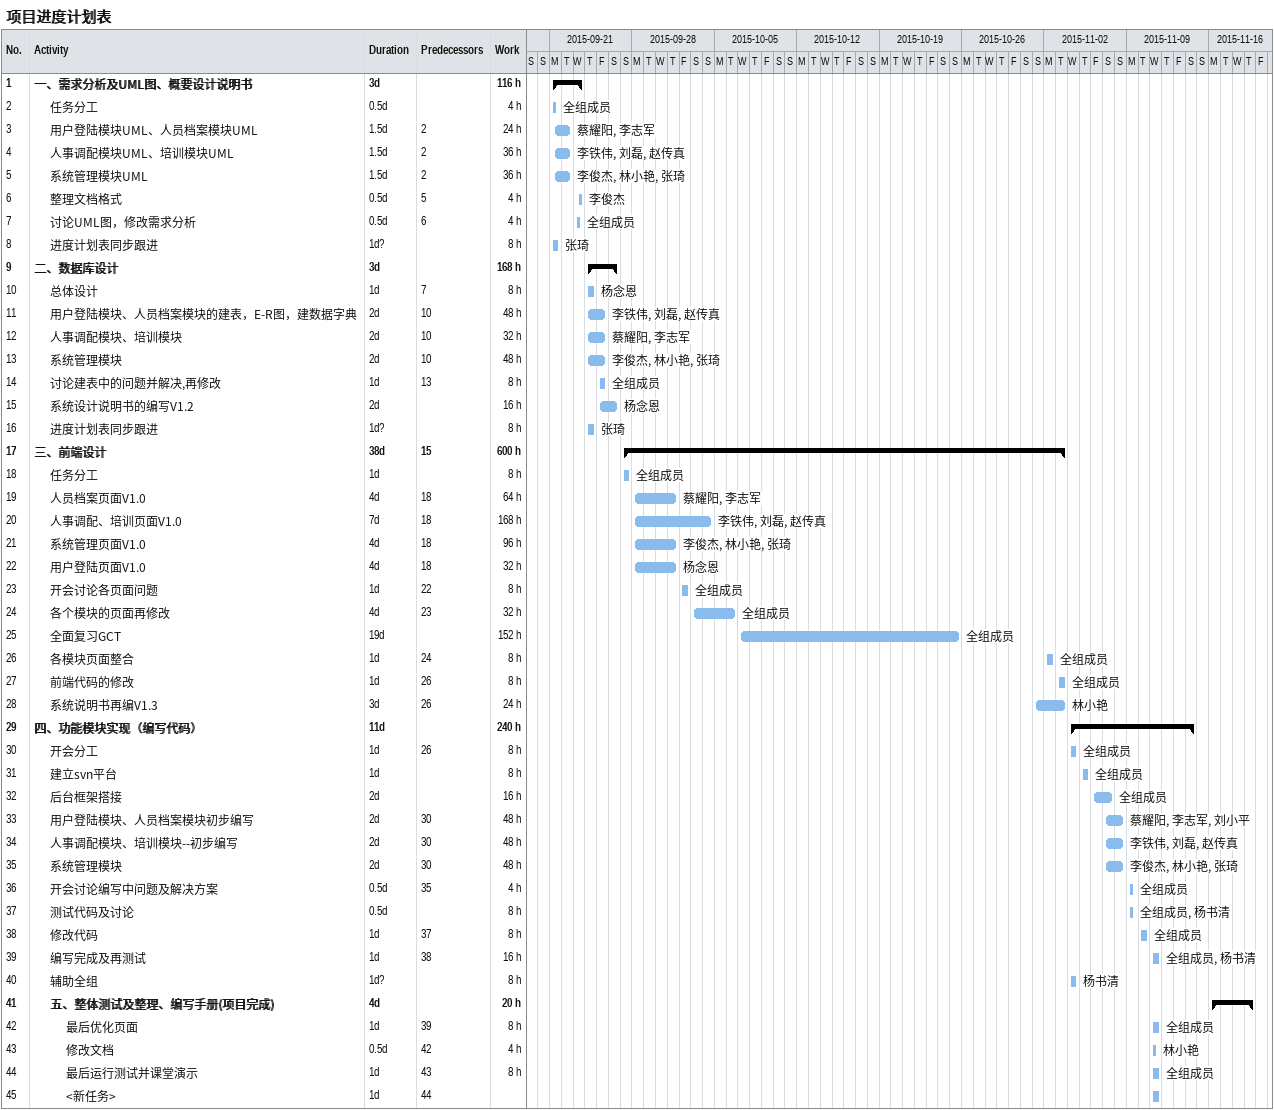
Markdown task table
项目进度计划表

| ID | Level | Task | Duration | Start | Finish | Predecessors | Resources | Work (h) |
|---|---|---|---|---|---|---|---|---|
| 1 | 1 | **一、需求分析及UML图、概要设计说明书** | 3d | 2015-09-21 | 2015-09-23 |  |  | 116 |
| 2 | 2 | 任务分工 | 0.5d | 2015-09-21 | 2015-09-21 |  | 全组成员 | 4 |
| 3 | 2 | 用户登陆模块UML、人员档案模块UML | 1.5d | 2015-09-21 | 2015-09-22 | 2 | 蔡耀阳, 李志军 | 24 |
| 4 | 2 | 人事调配模块UML、培训模块UML | 1.5d | 2015-09-21 | 2015-09-22 | 2 | 李铁伟, 刘磊, 赵传真 | 36 |
| 5 | 2 | 系统管理模块UML | 1.5d | 2015-09-21 | 2015-09-22 | 2 | 李俊杰, 林小艳, 张琦 | 36 |
| 6 | 2 | 整理文档格式 | 0.5d | 2015-09-23 | 2015-09-23 | 5 | 李俊杰 | 4 |
| 7 | 2 | 讨论UML图，修改需求分析 | 0.5d | 2015-09-23 | 2015-09-23 | 6 | 全组成员 | 4 |
| 8 | 2 | 进度计划表同步跟进 | 1d? | 2015-09-21 | 2015-09-21 |  | 张琦 | 8 |
| 9 | 1 | **二、数据库设计** | 3d | 2015-09-24 | 2015-09-26 |  |  | 168 |
| 10 | 2 | 总体设计 | 1d | 2015-09-24 | 2015-09-24 | 7 | 杨念恩 | 8 |
| 11 | 2 | 用户登陆模块、人员档案模块的建表，E-R图，建数据字典 | 2d | 2015-09-24 | 2015-09-25 | 10 | 李铁伟, 刘磊, 赵传真 | 48 |
| 12 | 2 | 人事调配模块、培训模块 | 2d | 2015-09-24 | 2015-09-25 | 10 | 蔡耀阳, 李志军 | 32 |
| 13 | 2 | 系统管理模块 | 2d | 2015-09-24 | 2015-09-25 | 10 | 李俊杰, 林小艳, 张琦 | 48 |
| 14 | 2 | 讨论建表中的问题并解决,再修改 | 1d | 2015-09-25 | 2015-09-25 | 13 | 全组成员 | 8 |
| 15 | 2 | 系统设计说明书的编写V1.2 | 2d | 2015-09-25 | 2015-09-26 |  | 杨念恩 | 16 |
| 16 | 2 | 进度计划表同步跟进 | 1d? | 2015-09-24 | 2015-09-24 |  | 张琦 | 8 |
| 17 | 1 | **三、前端设计** | 38d | 2015-09-27 | 2015-11-03 | 15 |  | 600 |
| 18 | 2 | 任务分工 | 1d | 2015-09-27 | 2015-09-27 |  | 全组成员 | 8 |
| 19 | 2 | 人员档案页面V1.0 | 4d | 2015-09-28 | 2015-10-01 | 18 | 蔡耀阳, 李志军 | 64 |
| 20 | 2 | 人事调配、培训页面V1.0 | 7d | 2015-09-28 | 2015-10-04 | 18 | 李铁伟, 刘磊, 赵传真 | 168 |
| 21 | 2 | 系统管理页面V1.0 | 4d | 2015-09-28 | 2015-10-01 | 18 | 李俊杰, 林小艳, 张琦 | 96 |
| 22 | 2 | 用户登陆页面V1.0 | 4d | 2015-09-28 | 2015-10-01 | 18 | 杨念恩 | 32 |
| 23 | 2 | 开会讨论各页面问题 | 1d | 2015-10-02 | 2015-10-02 | 22 | 全组成员 | 8 |
| 24 | 2 | 各个模块的页面再修改 | 4d | 2015-10-03 | 2015-10-06 | 23 | 全组成员 | 32 |
| 25 | 2 | 全面复习GCT | 19d | 2015-10-07 | 2015-10-25 |  | 全组成员 | 152 |
| 26 | 2 | 各模块页面整合 | 1d | 2015-11-02 | 2015-11-02 | 24 | 全组成员 | 8 |
| 27 | 2 | 前端代码的修改 | 1d | 2015-11-03 | 2015-11-03 | 26 | 全组成员 | 8 |
| 28 | 2 | 系统说明书再编V1.3 | 3d | 2015-11-01 | 2015-11-03 | 26 | 林小艳 | 24 |
| 29 | 1 | **四、功能模块实现（编写代码）** | 11d | 2015-11-04 | 2015-11-14 |  |  | 240 |
| 30 | 2 | 开会分工 | 1d | 2015-11-04 | 2015-11-04 | 26 | 全组成员 | 8 |
| 31 | 2 | 建立svn平台 | 1d | 2015-11-05 | 2015-11-05 |  | 全组成员 | 8 |
| 32 | 2 | 后台框架搭接 | 2d | 2015-11-06 | 2015-11-07 |  | 全组成员 | 16 |
| 33 | 2 | 用户登陆模块、人员档案模块初步编写 | 2d | 2015-11-07 | 2015-11-08 | 30 | 蔡耀阳, 李志军, 刘小平 | 48 |
| 34 | 2 | 人事调配模块、培训模块--初步编写 | 2d | 2015-11-07 | 2015-11-08 | 30 | 李铁伟, 刘磊, 赵传真 | 48 |
| 35 | 2 | 系统管理模块 | 2d | 2015-11-07 | 2015-11-08 | 30 | 李俊杰, 林小艳, 张琦 | 48 |
| 36 | 2 | 开会讨论编写中问题及解决方案 | 0.5d | 2015-11-09 | 2015-11-09 | 35 | 全组成员 | 4 |
| 37 | 2 | 测试代码及讨论 | 0.5d | 2015-11-09 | 2015-11-09 |  | 全组成员, 杨书清 | 8 |
| 38 | 2 | 修改代码 | 1d | 2015-11-10 | 2015-11-10 | 37 | 全组成员 | 8 |
| 39 | 2 | 编写完成及再测试 | 1d | 2015-11-11 | 2015-11-11 | 38 | 全组成员, 杨书清 | 16 |
| 40 | 2 | 辅助全组 | 1d? | 2015-11-04 | 2015-11-04 |  | 杨书清 | 8 |
| 41 | 2 | **五、整体测试及整理、编写手册(项目完成)** | 4d | 2015-11-16 | 2015-11-19 |  |  | 20 |
| 42 | 3 | 最后优化页面 | 1d | 2015-11-11 | 2015-11-11 | 39 | 全组成员 | 8 |
| 43 | 3 | 修改文档 | 0.5d | 2015-11-11 | 2015-11-11 | 42 | 林小艳 | 4 |
| 44 | 3 | 最后运行测试并课堂演示 | 1d | 2015-11-11 | 2015-11-11 | 43 | 全组成员 | 8 |
| 45 | 3 | <新任务> | 1d | 2015-11-11 | 2015-11-11 | 44 |  |  |
